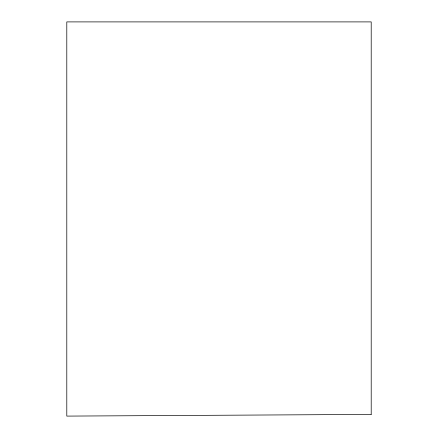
<?xml version="1.0" encoding="UTF-8"?>
<svg xmlns="http://www.w3.org/2000/svg" width="438" height="438" viewBox="0 0 438 438"><rect width="100%" height="100%" fill="white"/><g stroke="black" fill="none" stroke-linecap="round" stroke-linejoin="round"><path stroke-width="0.66" d="M371.205 414.414L66.795 416.1L66.795 21.9L371.205 21.9L371.205 414.414"/></g></svg>
